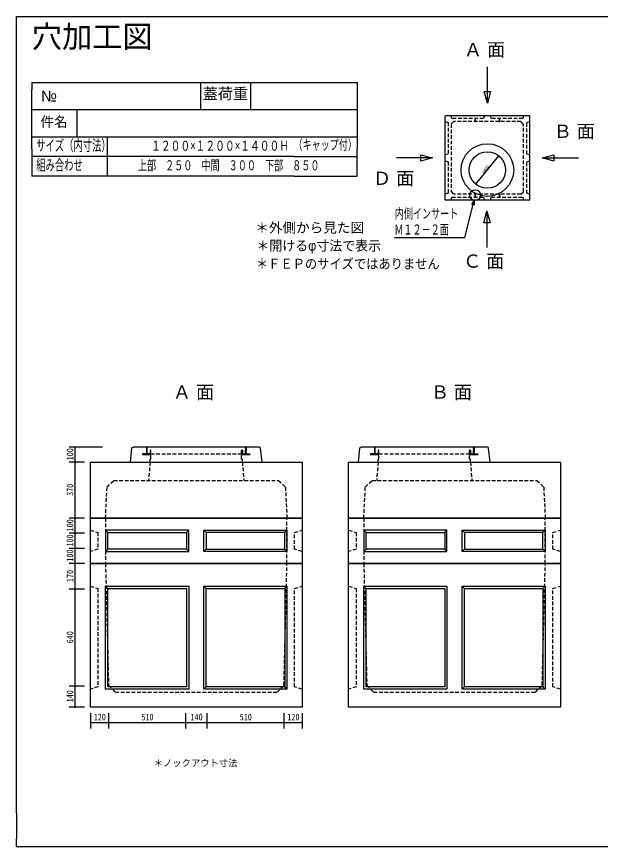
# Model space of a CAD drawing. Units: millimetres, scale not verified. Extents: x -3704 to 3796, y -2790 to 2696.
# Drawn here: x -3704 to 157, y -2790 to 2696 of the extents above; entities that cross this region are included whole.
import ezdxf
from ezdxf.enums import TextEntityAlignment as Align

# ---------------------------------------------------------------- set-up
doc = ezdxf.new("R2010")
doc.units = ezdxf.units.MM
doc.header["$LTSCALE"] = 20
doc.linetypes.add('DASHED1', pattern=[1.8, 1.2, -0.6])
doc.layers.add('0-0_レイヤ_1', color=7, linetype='Continuous')
doc.layers.add('0-9_レイヤ10', color=7, linetype='Continuous')
doc.styles.add('HG丸ｺﾞｼｯｸM-PRO', font='')
doc.styles.add('図脳フォント', font='')
doc.styles.add('ＭＳ ゴシック', font='')
doc.styles.get('HG丸ｺﾞｼｯｸM-PRO').set_extended_font_data('HG丸ｺﾞｼｯｸM-PRO')
doc.styles.get('図脳フォント').set_extended_font_data('図脳フォント')
doc.styles.get('ＭＳ ゴシック').set_extended_font_data('MS Gothic')

msp = doc.modelspace()

# ---------------------------------------------------------------- hatches: boundary and pattern name
at = {"layer": '0-0_レイヤ_1'}
for points in [[(-508.95, 1774.89, 1), (-520.95, 1774.89, 1)], [(-660.26, 1588.6, 1), (-672.26, 1588.6, 1)]]:
    msp.add_hatch(color=256, dxfattribs=at).paths.add_polyline_path(points)
at = {"layer": '0-9_レイヤ10'}
for points in [[(-3310.12, -150, 1), (-3322.12, -150, 1)], [(-3310.12, -250, 1), (-3322.12, -250, 1)], [(-3310.12, -620, 1), (-3322.12, -620, 1)], [(-3310.12, -720, 1), (-3322.12, -720, 1)], [(-3310.12, -820, 1), (-3322.12, -820, 1)], [(-3310.12, -920, 1), (-3322.12, -920, 1)], [(-3310.12, -1090, 1), (-3322.12, -1090, 1)], [(-3310.12, -1730, 1), (-3322.12, -1730, 1)], [(-3310.12, -1870, 1), (-3322.12, -1870, 1)], [(-3210.12, -1970, 1), (-3222.12, -1970, 1)], [(-3090.12, -1970, 1), (-3102.12, -1970, 1)], [(-2580.12, -1970, 1), (-2592.12, -1970, 1)], [(-2440.12, -1970, 1), (-2452.12, -1970, 1)], [(-1930.12, -1970, 1), (-1942.12, -1970, 1)], [(-1810.12, -1970, 1), (-1822.12, -1970, 1)]]:
    msp.add_hatch(color=256, dxfattribs=at).paths.add_polyline_path(points)

# ---------------------------------------------------------------- linework, layer by layer
at = {"layer": '0-0_レイヤ_1'}
for p, q in [((-3704.12, -2568.82), (-3704.12, 2646.47)), ((-590.77, 2123.88), (-590.77, 2363.88)), ((-3604.12, 2261.49), (-1868.91, 2261.49)), ((-3604.12, 2261.49), (-3604.12, 2211.49)), ((-2157.31, 2261.49), (-2157.31, 2131.49)), ((-1868.91, 2261.49), (-1451.85, 2261.49)), ((-1451.85, 2261.49), (-1451.85, 2211.49)), ((-3604.12, 1821.49), (-3604.12, 2211.49)), ((-1451.85, 2211.49), (-1451.85, 1821.49)), ((-2157.31, 2131.49), (-2157.31, 2081.49)), ((-3604.12, 2081.49), (-1451.85, 2081.49)), ((-3305.48, 2081.49), (-3305.48, 1901.49)), ((-870.77, 2037.88), (-866.77, 2041.88)), ((-870.77, 1485.88), (-870.77, 2037.88)), ((-866.77, 2041.88), (-314.77, 2041.88)), ((-314.77, 2041.88), (-310.77, 2037.88)), ((-310.77, 1485.88), (-310.77, 2037.88)), ((-673.17, 2015.88), (-668.37, 2015.88)), ((-513.17, 2015.88), (-508.37, 2015.88)), ((-3102.8, 1641.49), (-3102.8, 1901.49)), ((-3604.12, 1821.49), (-3604.12, 1641.49)), ((-1451.85, 1641.49), (-1451.85, 1821.49)), ((-1868.91, 1771.49), (-3604.12, 1771.49)), ((-1868.91, 1771.49), (-1451.85, 1771.49)), ((-952.77, 1761.88), (-1192.77, 1761.88)), ((-666.26, 1588.6), (-514.95, 1774.89)), ((-502.69, 1764.94), (-502.53, 1764.81)), ((-228.77, 1761.88), (11.23, 1761.88)), ((-1868.91, 1641.49), (-3604.12, 1641.49)), ((-1868.91, 1641.49), (-1451.85, 1641.49)), ((-654, 1578.65), (-653.84, 1578.51)), ((-866.77, 1481.88), (-870.77, 1485.88)), ((-314.77, 1481.88), (-866.77, 1481.88)), ((-673.17, 1521.88), (-668.37, 1521.88)), ((-513.17, 1521.88), (-508.37, 1521.88)), ((-314.77, 1481.88), (-310.77, 1485.88)), ((-593.63, 1410.54), (-593.63, 1170.54)), ((-1205.91, 1235.8), (-739.84, 1235.8)), ((-2951.12, -250), (-2941.12, -157.5)), ((-2098.62, -150), (-2933.62, -150)), ((-2846.12, -152), (-2841.12, -152)), ((-2846.12, -154), (-2841.12, -154)), ((-2846.12, -156), (-2841.12, -156)), ((-2846.12, -158), (-2841.12, -158)), ((-2846.12, -160), (-2841.12, -160)), ((-2846.12, -162), (-2841.12, -162)), ((-2846.12, -164), (-2841.12, -164)), ((-2191.12, -152), (-2186.12, -152)), ((-2191.12, -154), (-2186.12, -154)), ((-2191.12, -156), (-2186.12, -156)), ((-2191.12, -158), (-2186.12, -158)), ((-2191.12, -160), (-2186.12, -160)), ((-2191.12, -162), (-2186.12, -162)), ((-2191.12, -164), (-2186.12, -164)), ((-2081.12, -250), (-2091.12, -157.5)), ((-1443.12, -250), (-1433.12, -157.5)), ((-590.62, -150), (-1425.62, -150)), ((-1338.12, -152), (-1333.12, -152)), ((-1338.12, -154), (-1333.12, -154)), ((-1338.12, -156), (-1333.12, -156)), ((-1338.12, -158), (-1333.12, -158)), ((-1338.12, -160), (-1333.12, -160)), ((-1338.12, -162), (-1333.12, -162)), ((-1338.12, -164), (-1333.12, -164)), ((-683.12, -152), (-678.12, -152)), ((-683.12, -154), (-678.12, -154)), ((-683.12, -156), (-678.12, -156)), ((-683.12, -158), (-678.12, -158)), ((-683.12, -160), (-678.12, -160)), ((-683.12, -162), (-678.12, -162)), ((-683.12, -164), (-678.12, -164)), ((-573.12, -250), (-583.12, -157.5)), ((-2871.12, -196), (-2821.12, -196)), ((-2871.12, -198), (-2821.12, -198)), ((-2871.12, -200), (-2821.12, -200)), ((-2846.12, -166), (-2841.12, -166)), ((-2846.12, -168), (-2841.12, -168)), ((-2846.12, -170), (-2841.12, -170)), ((-2846.12, -172), (-2841.12, -172)), ((-2846.12, -174), (-2841.12, -174)), ((-2846.12, -176), (-2841.12, -176)), ((-2846.12, -178), (-2841.12, -178)), ((-2846.12, -180), (-2841.12, -180)), ((-2846.12, -182), (-2841.12, -182)), ((-2846.12, -184), (-2841.12, -184)), ((-2846.12, -186), (-2841.12, -186)), ((-2846.12, -188), (-2841.12, -188)), ((-2846.12, -190), (-2841.12, -190)), ((-2846.12, -192), (-2841.12, -192)), ((-2846.12, -194), (-2841.12, -194)), ((-2821.12, -170), (-2816.12, -170)), ((-2821.12, -172), (-2816.12, -172)), ((-2821.12, -174), (-2816.12, -174)), ((-2821.12, -176), (-2816.12, -176)), ((-2821.12, -178), (-2816.12, -178)), ((-2821.12, -180), (-2816.12, -180)), ((-2821.12, -182), (-2816.12, -182)), ((-2821.12, -184), (-2816.12, -184)), ((-2821.12, -186), (-2816.12, -186)), ((-2821.12, -188), (-2816.12, -188)), ((-2821.12, -190), (-2816.12, -190)), ((-2821.12, -192), (-2816.12, -192)), ((-2821.12, -194), (-2816.12, -194)), ((-2821.12, -196), (-2816.12, -196)), ((-2821.12, -198), (-2816.12, -198)), ((-2821.12, -200), (-2816.12, -200)), ((-2216.12, -170), (-2211.12, -170)), ((-2216.12, -172), (-2211.12, -172)), ((-2216.12, -174), (-2211.12, -174)), ((-2216.12, -176), (-2211.12, -176)), ((-2216.12, -178), (-2211.12, -178)), ((-2216.12, -180), (-2211.12, -180)), ((-2216.12, -182), (-2211.12, -182)), ((-2216.12, -184), (-2211.12, -184)), ((-2216.12, -186), (-2211.12, -186)), ((-2216.12, -188), (-2211.12, -188)), ((-2216.12, -190), (-2211.12, -190)), ((-2216.12, -192), (-2211.12, -192)), ((-2216.12, -194), (-2211.12, -194)), ((-2216.12, -196), (-2161.12, -196)), ((-2216.12, -198), (-2161.12, -198)), ((-2191.12, -166), (-2186.12, -166)), ((-2191.12, -168), (-2186.12, -168)), ((-2191.12, -170), (-2186.12, -170)), ((-2191.12, -172), (-2186.12, -172)), ((-2191.12, -174), (-2186.12, -174)), ((-2191.12, -176), (-2186.12, -176)), ((-2191.12, -178), (-2186.12, -178)), ((-2191.12, -180), (-2186.12, -180)), ((-2191.12, -182), (-2186.12, -182)), ((-2191.12, -184), (-2186.12, -184)), ((-2191.12, -186), (-2186.12, -186)), ((-2191.12, -188), (-2186.12, -188)), ((-2191.12, -190), (-2186.12, -190)), ((-2191.12, -192), (-2186.12, -192)), ((-2191.12, -194), (-2186.12, -194)), ((-1363.12, -196), (-1313.12, -196)), ((-1363.12, -198), (-1313.12, -198)), ((-1363.12, -200), (-1313.12, -200)), ((-1338.12, -166), (-1333.12, -166)), ((-1338.12, -168), (-1333.12, -168)), ((-1338.12, -170), (-1333.12, -170)), ((-1338.12, -172), (-1333.12, -172)), ((-1338.12, -174), (-1333.12, -174)), ((-1338.12, -176), (-1333.12, -176)), ((-1338.12, -178), (-1333.12, -178)), ((-1338.12, -180), (-1333.12, -180)), ((-1338.12, -182), (-1333.12, -182)), ((-1338.12, -184), (-1333.12, -184)), ((-1338.12, -186), (-1333.12, -186)), ((-1338.12, -188), (-1333.12, -188)), ((-1338.12, -190), (-1333.12, -190)), ((-1338.12, -192), (-1333.12, -192)), ((-1338.12, -194), (-1333.12, -194)), ((-1313.12, -170), (-1308.12, -170)), ((-1313.12, -172), (-1308.12, -172)), ((-1313.12, -174), (-1308.12, -174)), ((-1313.12, -176), (-1308.12, -176)), ((-1313.12, -178), (-1308.12, -178)), ((-1313.12, -180), (-1308.12, -180)), ((-1313.12, -182), (-1308.12, -182)), ((-1313.12, -184), (-1308.12, -184)), ((-1313.12, -186), (-1308.12, -186)), ((-1313.12, -188), (-1308.12, -188)), ((-1313.12, -190), (-1308.12, -190)), ((-1313.12, -192), (-1308.12, -192)), ((-1313.12, -194), (-1308.12, -194)), ((-1313.12, -196), (-1308.12, -196)), ((-1313.12, -198), (-1308.12, -198)), ((-1313.12, -200), (-1308.12, -200)), ((-708.12, -170), (-703.12, -170)), ((-708.12, -172), (-703.12, -172)), ((-708.12, -174), (-703.12, -174)), ((-708.12, -176), (-703.12, -176)), ((-708.12, -178), (-703.12, -178)), ((-708.12, -180), (-703.12, -180)), ((-708.12, -182), (-703.12, -182)), ((-708.12, -184), (-703.12, -184)), ((-708.12, -186), (-703.12, -186)), ((-708.12, -188), (-703.12, -188)), ((-708.12, -190), (-703.12, -190)), ((-708.12, -192), (-703.12, -192)), ((-708.12, -194), (-703.12, -194)), ((-708.12, -196), (-653.12, -196)), ((-708.12, -198), (-653.12, -198)), ((-683.12, -166), (-678.12, -166)), ((-683.12, -168), (-678.12, -168)), ((-683.12, -170), (-678.12, -170)), ((-683.12, -172), (-678.12, -172)), ((-683.12, -174), (-678.12, -174)), ((-683.12, -176), (-678.12, -176)), ((-683.12, -178), (-678.12, -178)), ((-683.12, -180), (-678.12, -180)), ((-683.12, -182), (-678.12, -182)), ((-683.12, -184), (-678.12, -184)), ((-683.12, -186), (-678.12, -186)), ((-683.12, -188), (-678.12, -188)), ((-683.12, -190), (-678.12, -190)), ((-683.12, -192), (-678.12, -192)), ((-683.12, -194), (-678.12, -194)), ((-2751.12, -250), (-1881.12, -250)), ((-1043.12, -250), (-173.12, -250)), ((-2581.12, -715), (-2566.12, -700)), ((-2451.12, -715), (-2466.12, -700)), ((-1931.12, -715), (-1916.12, -700)), ((-873.12, -715), (-858.12, -700)), ((-743.12, -715), (-758.12, -700)), ((-223.12, -715), (-208.12, -700)), ((-3116.12, -840), (-3101.12, -825)), ((-2566.12, -840), (-2581.12, -825)), ((-1916.12, -840), (-1931.12, -825)), ((-1408.12, -840), (-1393.12, -825)), ((-858.12, -840), (-873.12, -825)), ((-208.12, -840), (-223.12, -825)), ((-3216.12, -920), (-1816.12, -920)), ((-3216.12, -920), (-1816.12, -920)), ((-1508.12, -920), (-108.12, -920)), ((-1508.12, -920), (-108.12, -920)), ((-1931.12, -1085), (-1916.12, -1070)), ((-223.12, -1085), (-208.12, -1070)), ((-1916.12, -1750), (-1931.12, -1735)), ((-208.12, -1750), (-223.12, -1735)), ((-3704.12, -2568.82), (-3704.12, -2740.32)), ((-3704.12, -2790.32), (-3704.12, -2740.32)), ((-3704.12, -2790.32), (-3532.94, -2790.32))]:
    msp.add_line(p, q, dxfattribs=at)
at = {"layer": '0-0_レイヤ_1', "linetype": 'DASHED1'}
for p, q in [((-824.77, 2021.88), (-830.77, 2041.88)), ((-610.77, 2041.88), (-616.77, 2021.88)), ((-564.77, 2021.88), (-570.77, 2041.88)), ((-350.77, 2041.88), (-356.77, 2021.88)), ((-870.77, 2001.88), (-850.77, 1995.88)), ((-850.77, 1995.88), (-850.77, 1787.88)), ((-812.77, 2001.88), (-830.77, 1983.88)), ((-830.77, 1983.88), (-830.77, 1539.88)), ((-616.77, 2021.88), (-824.77, 2021.88)), ((-368.77, 2001.88), (-812.77, 2001.88)), ((-356.77, 2021.88), (-564.77, 2021.88)), ((-350.77, 1983.88), (-368.77, 2001.88)), ((-350.77, 1539.88), (-350.77, 1983.88)), ((-330.77, 1995.88), (-310.77, 2001.88)), ((-330.77, 1787.88), (-330.77, 1995.88)), ((-850.77, 1787.88), (-870.77, 1781.88)), ((-310.77, 1781.88), (-330.77, 1787.88)), ((-870.77, 1741.88), (-850.77, 1735.88)), ((-850.77, 1735.88), (-850.77, 1527.88)), ((-330.77, 1735.88), (-310.77, 1741.88)), ((-330.77, 1527.88), (-330.77, 1735.88)), ((-830.77, 1539.88), (-812.77, 1521.88)), ((-368.77, 1521.88), (-350.77, 1539.88)), ((-850.77, 1527.88), (-870.77, 1521.88)), ((-830.77, 1481.88), (-824.77, 1501.88)), ((-824.77, 1501.88), (-616.77, 1501.88)), ((-368.77, 1521.88), (-812.77, 1521.88)), ((-616.77, 1501.88), (-610.77, 1481.88)), ((-570.77, 1481.88), (-564.77, 1501.88)), ((-564.77, 1501.88), (-356.77, 1501.88)), ((-356.77, 1501.88), (-350.77, 1481.88)), ((-310.77, 1521.88), (-330.77, 1527.88)), ((-2816.12, -195), (-2216.12, -195)), ((-1308.12, -195), (-708.12, -195)), ((-2821.12, -250), (-2831.12, -370)), ((-2211.12, -250), (-2201.12, -370)), ((-1313.12, -250), (-1323.12, -370)), ((-703.12, -250), (-693.12, -370)), ((-3116.12, -620), (-3116.12, -920)), ((-1916.12, -920), (-1916.12, -620)), ((-1408.12, -620), (-1408.12, -920)), ((-208.12, -920), (-208.12, -620))]:
    msp.add_line(p, q, dxfattribs=at)
at = {"layer": '0-0_レイヤ_1'}
for points in [[(-3704.12, 2646.47), (-3704.12, 2696.47), (-3532.94, 2696.47)], [(-3532.94, 2696.47), (3545.88, 2696.47), (3795.88, 2696.47)], [(-2488.3, 2261.49), (-2488.3, 2131.49), (-2488.3, 2081.49)], [(-673.17, 2015.88), (-673.17, 2001.88), (-668.37, 2001.88), (-668.37, 2015.88)], [(-513.17, 2015.88), (-513.17, 2001.88), (-508.37, 2001.88), (-508.37, 2015.88)], [(-3604.12, 1901.49), (-1868.91, 1901.49), (-1451.85, 1901.49)], [(-673.17, 1521.88), (-673.17, 1507.88), (-668.37, 1507.88), (-668.37, 1521.88)], [(-513.17, 1521.88), (-513.17, 1507.88), (-508.37, 1507.88), (-508.37, 1521.88)], [(-739.84, 1235.8), (-678.87, 1480.81), (-678.33, 1450.81), (-693.4, 1454.56), (-678.87, 1480.81), (-687.34, 1446.79)], [(-2941.12, -157.5), (-2939.11, -152.18), (-2933.62, -150)], [(-2841.12, -195), (-2841.12, -150), (-2846.12, -150), (-2846.12, -195)], [(-2091.12, -157.5), (-2093.57, -151.85), (-2098.62, -150)], [(-1433.12, -157.5), (-1431.11, -152.18), (-1425.62, -150)], [(-1333.12, -195), (-1333.12, -150), (-1338.12, -150), (-1338.12, -195)], [(-583.12, -157.5), (-585.57, -151.85), (-590.62, -150)], [(-2821.12, -195), (-2871.12, -195), (-2871.12, -200), (-2821.12, -200)], [(-1313.12, -195), (-1363.12, -195), (-1363.12, -200), (-1313.12, -200)], [(-3116.12, -700), (-3101.12, -715), (-2581.12, -715), (-2581.12, -825), (-3101.12, -825), (-3101.12, -715)], [(-1408.12, -700), (-1393.12, -715), (-873.12, -715), (-873.12, -825), (-1393.12, -825), (-1393.12, -715)], [(-2466.12, -840), (-2451.12, -825), (-1931.12, -825), (-1931.12, -715), (-2451.12, -715), (-2451.12, -825)], [(-758.12, -840), (-743.12, -825), (-223.12, -825), (-223.12, -715), (-743.12, -715), (-743.12, -825)], [(-1816.12, -920), (-3216.12, -920), (-1816.12, -920)], [(-1816.12, -920), (-1816.12, -1870), (-3216.12, -1870), (-3216.12, -920)], [(-108.12, -920), (-1508.12, -920), (-108.12, -920)], [(-108.12, -920), (-108.12, -1870), (-1508.12, -1870), (-1508.12, -920)], [(-3116.12, -1070), (-3101.12, -1085), (-2581.12, -1085), (-2581.12, -1735), (-3101.12, -1735), (-3101.12, -1085)], [(-2451.12, -1085), (-2466.12, -1070), (-1916.12, -1070), (-1916.12, -1750), (-2466.12, -1750), (-2466.12, -1070)], [(-2466.12, -1750), (-2451.12, -1735), (-2451.12, -1085), (-1931.12, -1085), (-1931.12, -1735), (-2451.12, -1735)], [(-1408.12, -1070), (-1393.12, -1085), (-873.12, -1085), (-873.12, -1735), (-1393.12, -1735), (-1393.12, -1085)], [(-743.12, -1085), (-758.12, -1070), (-208.12, -1070), (-208.12, -1750), (-758.12, -1750), (-758.12, -1070)], [(-758.12, -1750), (-743.12, -1735), (-743.12, -1085), (-223.12, -1085), (-223.12, -1735), (-743.12, -1735)], [(-3532.94, -2790.32), (3545.88, -2790.32), (3795.88, -2790.32), (3795.88, -2740.32)]]:
    msp.add_lwpolyline(points, dxfattribs=at)
for points in [[(-590.77, 2123.88), (-611.47, 2201.16), (-570.06, 2201.16)], [(-952.77, 1761.88), (-1030.04, 1741.18), (-1030.04, 1782.59)], [(-228.77, 1761.88), (-151.49, 1782.59), (-151.49, 1741.18)], [(-593.63, 1410.54), (-572.92, 1333.27), (-614.33, 1333.27)], [(-2191.12, -195), (-2186.12, -195), (-2186.12, -150), (-2191.12, -150)], [(-683.12, -195), (-678.12, -195), (-678.12, -150), (-683.12, -150)], [(-2816.12, -200), (-2816.12, -170), (-2821.12, -170), (-2821.12, -200)], [(-2216.12, -195), (-2211.12, -195), (-2211.12, -170), (-2216.12, -170)], [(-2216.12, -195), (-2161.12, -195), (-2161.12, -200), (-2216.12, -200)], [(-1308.12, -200), (-1308.12, -170), (-1313.12, -170), (-1313.12, -200)], [(-708.12, -195), (-703.12, -195), (-703.12, -170), (-708.12, -170)], [(-708.12, -195), (-653.12, -195), (-653.12, -200), (-708.12, -200)], [(-3216.12, -620), (-3216.12, -250), (-1816.12, -250), (-1816.12, -620)], [(-1508.12, -620), (-1508.12, -250), (-108.12, -250), (-108.12, -620)], [(-3216.12, -920), (-3216.12, -620), (-1816.12, -620), (-1816.12, -920)], [(-1508.12, -920), (-1508.12, -620), (-108.12, -620), (-108.12, -920)], [(-3116.12, -700), (-3116.12, -840), (-2566.12, -840), (-2566.12, -700)], [(-2466.12, -840), (-2466.12, -700), (-1916.12, -700), (-1916.12, -840)], [(-1408.12, -700), (-1408.12, -840), (-858.12, -840), (-858.12, -700)], [(-758.12, -840), (-758.12, -700), (-208.12, -700), (-208.12, -840)], [(-3116.12, -1070), (-2566.12, -1070), (-2566.12, -1750), (-3116.12, -1750)], [(-1408.12, -1070), (-858.12, -1070), (-858.12, -1750), (-1408.12, -1750)]]:
    msp.add_lwpolyline(points, close=True, dxfattribs=at)
at = {"layer": '0-0_レイヤ_1', "linetype": 'DASHED1'}
for points in [[(-2821.12, -250), (-2821.12, -230), (-2816.12, -230), (-2816.12, -170), (-2821.12, -170), (-2821.12, -195), (-2841.12, -195), (-2841.12, -150), (-2846.12, -150), (-2846.12, -195), (-2871.12, -195), (-2871.12, -200), (-2816.12, -200)], [(-2211.12, -250), (-2211.12, -230), (-2216.12, -230), (-2216.12, -170), (-2211.12, -170), (-2211.12, -195), (-2191.12, -195), (-2191.12, -150), (-2186.12, -150), (-2186.12, -195), (-2161.12, -195), (-2161.12, -200), (-2216.12, -200)], [(-1313.12, -250), (-1313.12, -230), (-1308.12, -230), (-1308.12, -170), (-1313.12, -170), (-1313.12, -195), (-1333.12, -195), (-1333.12, -150), (-1338.12, -150), (-1338.12, -195), (-1363.12, -195), (-1363.12, -200), (-1308.12, -200)], [(-703.12, -250), (-703.12, -230), (-708.12, -230), (-708.12, -170), (-703.12, -170), (-703.12, -195), (-683.12, -195), (-683.12, -150), (-678.12, -150), (-678.12, -195), (-653.12, -195), (-653.12, -200), (-708.12, -200)], [(-3116.12, -620), (-3106.12, -415), (-3061.12, -370), (-1971.12, -370), (-1926.12, -415), (-1916.12, -620)], [(-1408.12, -620), (-1398.12, -415), (-1353.12, -370), (-263.12, -370), (-218.12, -415), (-208.12, -620)], [(-3216.12, -700), (-3166.12, -715), (-3166.12, -825), (-3216.12, -840)], [(-1816.12, -840), (-1866.12, -825), (-1866.12, -715), (-1816.12, -700)], [(-1508.12, -700), (-1458.12, -715), (-1458.12, -825), (-1508.12, -840)], [(-108.12, -840), (-158.12, -825), (-158.12, -715), (-108.12, -700)], [(-3116.12, -920), (-3096.12, -1725), (-3051.12, -1770), (-1981.12, -1770), (-1936.12, -1725), (-1916.12, -920)], [(-1408.12, -920), (-1388.12, -1725), (-1343.12, -1770), (-273.12, -1770), (-228.12, -1725), (-208.12, -920)], [(-3216.12, -1070), (-3166.12, -1085), (-3166.12, -1735), (-3216.12, -1750)], [(-1816.12, -1750), (-1866.12, -1735), (-1866.12, -1085), (-1816.12, -1070)], [(-1508.12, -1070), (-1458.12, -1085), (-1458.12, -1735), (-1508.12, -1750)], [(-108.12, -1750), (-158.12, -1735), (-158.12, -1085), (-108.12, -1070)]]:
    msp.add_lwpolyline(points, dxfattribs=at)
at = {"layer": '0-0_レイヤ_1'}
for centre, radius in [((-590.77, 1681.88), 174), ((-590.77, 1681.88), 120), ((-670.77, 1515.88), 36)]:
    msp.add_circle(centre, radius, dxfattribs=at)
at = {"layer": '0-9_レイヤ10'}
for p, q in [((-3136.12, -150), (-3356.12, -150)), ((-3316.12, -250), (-3316.12, -150)), ((-3256.12, -250), (-3356.12, -250)), ((-3316.12, -620), (-3316.12, -250)), ((-3256.12, -620), (-3356.12, -620)), ((-3316.12, -720), (-3316.12, -620)), ((-3256.12, -720), (-3356.12, -720)), ((-3316.12, -820), (-3316.12, -720)), ((-3256.12, -820), (-3356.12, -820)), ((-3316.12, -920), (-3316.12, -820)), ((-3256.12, -920), (-3356.12, -920)), ((-3316.12, -1090), (-3316.12, -920)), ((-3256.12, -1090), (-3356.12, -1090)), ((-3316.12, -1730), (-3316.12, -1090)), ((-3256.12, -1730), (-3356.12, -1730)), ((-3316.12, -1870), (-3316.12, -1730)), ((-3256.12, -1870), (-3356.12, -1870)), ((-3216.12, -1910), (-3216.12, -2010)), ((-3096.12, -1910), (-3096.12, -2010)), ((-2586.12, -1910), (-2586.12, -2010)), ((-2446.12, -1910), (-2446.12, -2010)), ((-1936.12, -1910), (-1936.12, -2010)), ((-1816.12, -1910), (-1816.12, -2010)), ((-3216.12, -1970), (-3096.12, -1970)), ((-3096.12, -1970), (-2586.12, -1970)), ((-2586.12, -1970), (-2446.12, -1970)), ((-2446.12, -1970), (-1936.12, -1970)), ((-1936.12, -1970), (-1816.12, -1970))]:
    msp.add_line(p, q, dxfattribs=at)

# ---------------------------------------------------------------- texts
at = {"layer": '0-0_レイヤ_1', "style": 'HG丸ｺﾞｼｯｸM-PRO'}
for s, height, p in [('穴加工図', 146.6, (-3604.12, 2446.47)), ('Ａ 面', 87.98, (-745.85, 2407.99)), ('№', 73.31, (-3542.16, 2112.23)), ('蓋荷重', 73.31, (-2473.3, 2128.47)), ('件名', 65.98, (-3546.26, 1948.04)), ('Ｂ 面', 87.98, (-152.52, 1868.1)), ('Ｄ 面', 87.98, (-1346.94, 1557.03)), ('＊外側から見た図', 65.98, (-2125.77, 1248.2)), ('Ｃ 面', 87.98, (-751.24, 1009.26)), ('Ａ 面', 87.98, (-2670.67, 143.3)), ('Ｂ 面', 87.98, (-964.65, 143.3))]:
    msp.add_text(s, height=height, dxfattribs=at).set_placement(p, align=Align.BOTTOM_LEFT)
for s, height, width, p in [('サイズ（内寸法）', 73.31, 0.6, (-3574.12, 1786.49)), ('１２００×１２００×１４００Ｈ', 65.98, 0.7, (-2814.81, 1789.58)), ('（キャップ付）', 65.98, 0.65, (-1873.28, 1796.27)), ('組み合わせ', 73.31, 0.6, (-3574.12, 1656.49)), ('上部\u3000２５０\u3000中間\u3000３００\u3000下部\u3000８５０', 65.98, 0.65, (-2901.9, 1660.59)), ('内側インサート', 65.98, 0.65, (-1203.02, 1341.6)), ('Ｍ１２－２面', 65.98, 0.65, (-1205.91, 1235.8)), ('＊開けるφ寸法で表示', 65.98, 0.95, (-2118.21, 1128.91)), ('＊ＦＥＰのサイズではありません', 65.98, 0.9, (-2121.35, 1009.35))]:
    msp.add_text(s, height=height, dxfattribs=dict(at, width=width)).set_placement(p, align=Align.BOTTOM_LEFT)
at = {"layer": '0-0_レイヤ_1', "style": '図脳フォント'}
msp.add_text('φ600', height=17.6, rotation=50.916, dxfattribs=at).set_placement((-609.52, 1658.46), align=Align.BOTTOM_LEFT)
at = {"layer": '0-9_レイヤ10', "style": 'ＭＳ ゴシック', "width": 0.85}
for s, p in [('100', (-3316.12, -237.5)), ('370', (-3316.12, -472.5)), ('100', (-3316.12, -707.5)), ('100', (-3316.12, -807.5)), ('100', (-3316.12, -907.5)), ('170', (-3316.12, -1042.5)), ('640', (-3316.12, -1447.5)), ('140', (-3316.12, -1837.5))]:
    msp.add_text(s, height=43.99, rotation=90, dxfattribs=at).set_placement(p, align=Align.BOTTOM_LEFT)
for s, p in [('120', (-3193.62, -1970)), ('510', (-2878.62, -1970)), ('140', (-2553.62, -1970)), ('510', (-2228.62, -1970)), ('120', (-1913.62, -1970))]:
    msp.add_text(s, height=43.99, dxfattribs=at).set_placement(p, align=Align.BOTTOM_LEFT)
at = {"layer": '0-9_レイヤ10', "style": 'HG丸ｺﾞｼｯｸM-PRO'}
msp.add_text('＊ノックアウト寸法', height=43.99, dxfattribs=at).set_placement((-2797.61, -2274.21), align=Align.BOTTOM_LEFT)

doc.saveas('drawing.dxf')
